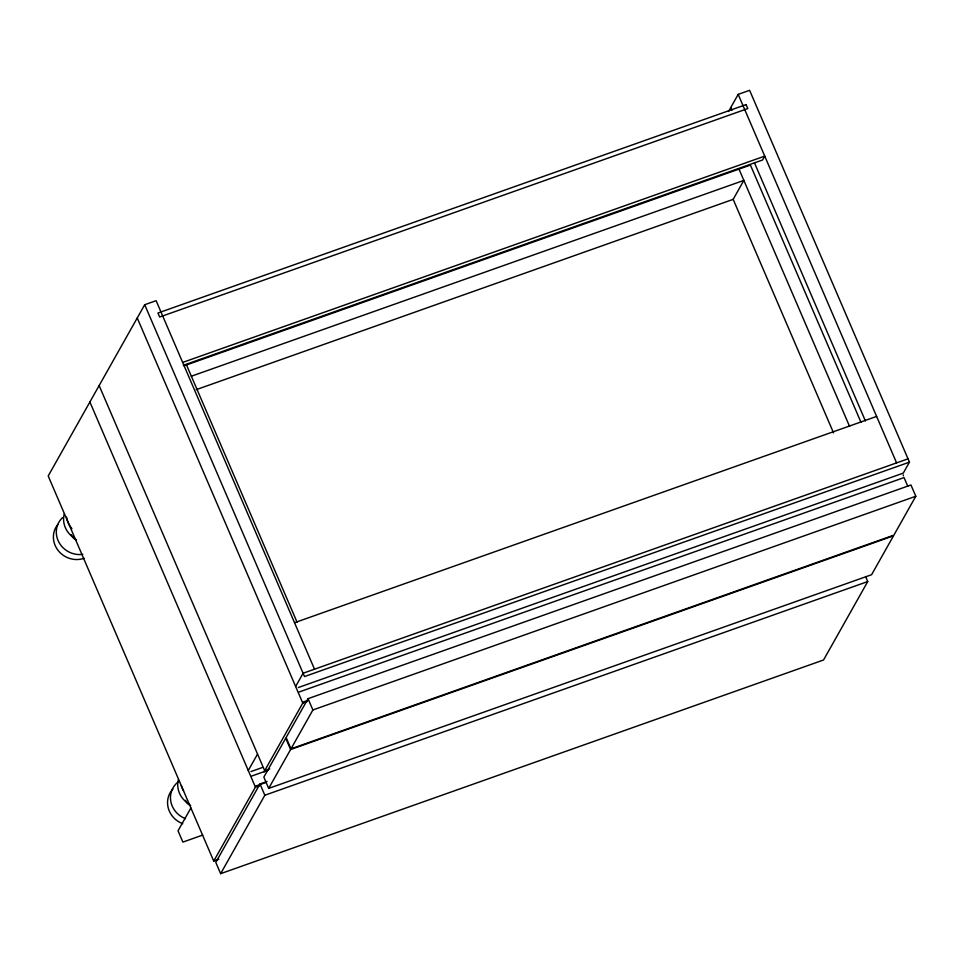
<?xml version="1.0" encoding="UTF-8"?>
<svg xmlns="http://www.w3.org/2000/svg" width="964" height="964" viewBox="0 0 964 964"><rect width="100%" height="100%" fill="white"/><g stroke="black" fill="none" stroke-linecap="round" stroke-linejoin="round"><path stroke-width="1.45" d="M314.517 669.197L156.12 300.684L144.696 304.732L48.2 475.987L213.731 861.093L218.804 859.298M190.896 807.977L178.027 830.811L182.883 842.102L202.717 835.065M248.278 770.513L257.545 754.077M295.635 686.489L303.094 673.246L908.016 458.84M213.731 861.093L256.062 785.973L265.98 782.455M267.076 781.442L259.979 783.961L215.791 862.394L220.636 873.673L823.545 659.991L867.745 581.557L865.588 576.532M308.034 698.671L286.127 737.544L290.983 748.835L893.893 535.141L915.8 496.267L910.944 484.976L308.034 698.671L312.89 709.962L290.983 748.835M220.636 873.673L264.835 795.24L867.745 581.557M268.691 788.395L290.598 749.522L893.508 535.827L871.601 574.701L268.691 788.395L263.847 777.105L285.742 738.231L290.598 749.522M728.543 111.511L738.195 94.376L749.618 90.327L909.45 462.154L903.268 473.119L298.346 687.525M182.666 362.428L764.741 156.12L762.548 160L183.317 365.308M183.955 365.838L750.414 165.061L861.009 422.353M191.342 376.225L743.846 180.401L733.17 199.355L196.246 389.649M294.538 622.72L876.613 416.412M909.45 462.154L304.516 676.559L144.696 304.732M299.129 691.983L904.051 477.578L907.799 486.29M307.661 700.442L303.407 701.949L264.04 771.815L268.281 770.308M307.01 701.587L302.768 703.093L137.237 317.975M312.89 709.962L915.8 496.267M250.989 771.549L262.329 767.537M269.763 768.874L264.678 770.682L99.147 385.564M251.785 776.02L267.365 770.489M259.665 785.612L255.412 787.118L89.881 402M738.195 94.376L896.592 462.889M730.736 107.619L731.917 110.378M754.463 162.82L865.395 420.919M738.99 169.11L849.585 426.413M733.074 199.126L833.559 432.908M186.498 364.934L297.081 622.226M259.979 783.961L264.835 795.24M903.232 474.903L903.425 475.77M84.121 558.264A22.377 20.931 29.4 0 1 58.081 550.42A22.377 20.931 29.4 0 1 57.828 524.488M82.808 554.336A22.377 20.931 29.4 0 1 58.997 542.407A22.377 20.931 29.4 0 1 62.588 517.548M76.517 539.864A7.266 6.796 29.4 0 1 71.432 534.755M74.686 538.274A22.377 20.931 29.4 0 1 64.239 513.969M71.939 528.646A22.377 20.931 29.4 0 1 66.576 517.21M185.534 818.665A22.377 20.931 29.4 0 1 170.785 801.313A22.377 20.931 29.4 0 1 178.894 781.406M190.679 805.458A7.266 6.796 29.4 0 1 185.594 800.349M182.726 823.678A22.377 20.931 29.4 0 1 172.905 789.046M188.848 803.868A22.377 20.931 29.4 0 1 178.4 779.563M183.558 790.757A22.377 20.931 29.4 0 1 181.316 785.552M746.076 104.594L157.951 313.035L159.663 317.023L747.787 108.57L746.076 104.594"/></g></svg>
